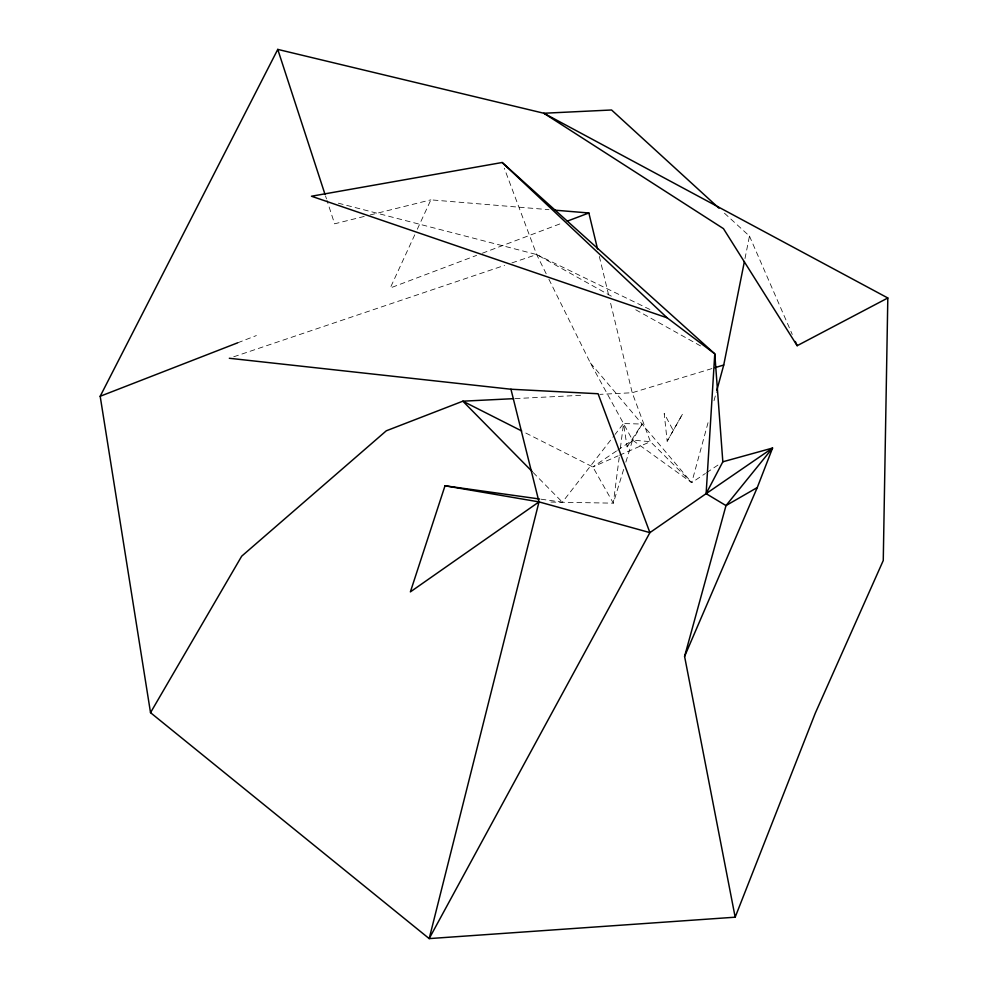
<?xml version="1.0" encoding="UTF-8"?>
<svg xmlns="http://www.w3.org/2000/svg" width="988" height="988" viewBox="0 0 988 988"><rect width="100%" height="100%" fill="white"/><g stroke="black" fill="none" stroke-linecap="round" stroke-linejoin="round"><path stroke-width="0.74" stroke-dasharray="4.94 3.71" d="M619.217 457.234L613.326 503.164L547.772 502.003M620.39 448.058L623.527 423.556L642.089 424.05L632.579 440.129L627.096 446.86L623.527 423.556L615.055 434.448M744.989 258.572L749.472 236.083L723.475 212.309M548.908 279.258L590.379 362.966L632.579 440.129L691.711 482.663L708.742 420.11M714.003 400.745L716.436 391.816M623.626 469.448L613.326 503.164L592.825 466.941L523.047 431.645M625.873 462.112L632.579 440.129L650.413 441.661L691.711 482.663L705.407 473.474M414.75 234.823L390.248 287.99L476.599 255.386M417.319 229.228L430.867 199.848L548.97 209.678M667.172 441.228L682.622 413.91L667.172 441.228L664.183 413.429L672.939 429.928M627.096 446.86L642.089 424.05M541.041 499.199L562.382 502.176L614.116 435.659M616.438 451.022L592.825 466.941L618.118 455.839M617.673 450.182L632.579 440.129M706.655 472.647L719.103 464.298M619.513 455.221L650.413 441.661L632.209 392.742L609.806 299.87M237.713 342.799L256.349 335.562M482.354 253.212L562.95 222.769M233.699 356.804L504.633 265.364M511.908 262.907L536.669 254.558L653.253 311.084M711.928 368.586L632.209 392.742L599.877 394.36M364.226 216.434L334.611 223.807L326.966 200.366M370.142 214.964L430.867 199.848M515.193 398.584L582.932 395.2M338.316 203.182L536.669 254.558L614.338 297.845M635.766 309.787L701.369 346.368M533.174 472.548L562.382 502.176M590.379 362.966L691.711 482.663M546.191 273.762L536.669 254.558L504.312 168.256M749.472 236.083L792.265 334.463M325.534 195.97L326.485 198.897M599.333 256.435L609.448 298.376"/><path stroke-width="1.48" d="M887.817 297.981L883.26 560.505L815.285 713.175L735.171 917.197L429.187 938.6L150.522 712.669L100.183 396.274L277.764 49.4L543.845 113.25L887.817 297.981L797.155 345.701L723.451 228.636L543.845 113.25L611.56 109.989L718.955 208.184M722.833 461.791L772.567 448.046L757.277 487.529L725.995 505.584L706.124 493.654L714.769 353.828L502.163 162.501L311.467 196.229L667.135 317.815L714.769 353.828L722.833 461.791L706.124 493.654L649.906 532.618L429.187 938.6L539.003 501.892L510.944 389.235L229.327 358.274M716.843 390.322L723.735 365.004L744.384 261.573M735.171 917.197L684.585 656.415L725.995 505.584L772.567 448.046L706.124 493.654M539.522 498.989L445.008 485.787L410.378 591.886L539.003 501.892L649.906 532.618L598.073 393.743L510.944 389.235M684.585 656.415L757.277 487.529M150.522 712.669L241.69 556.182L386.308 430.793L462.841 401.19L513.649 398.658M100.183 396.274L237.713 342.799M567.273 221.139L588.86 212.988L597.53 248.939M714.88 367.697L723.735 365.004M555.108 210.185L588.86 212.988M445.008 485.787L539.003 501.892M521.676 430.953L462.841 401.19L532.087 471.449M502.163 162.501L667.135 317.815M795.315 341.49L797.155 345.701M277.764 49.4L325.052 194.5"/></g></svg>
